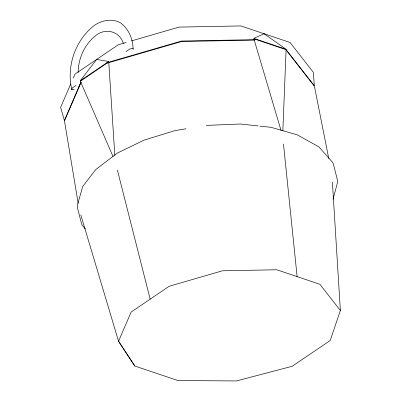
<?xml version="1.0" encoding="UTF-8"?>
<svg xmlns="http://www.w3.org/2000/svg" width="401" height="401" viewBox="0 0 401 401"><rect width="100%" height="100%" fill="white"/><g stroke="black" fill="none" stroke-linecap="round" stroke-linejoin="round"><path stroke-width="0.6" d="M282.85 130.921L286.083 49.679L253.878 38.827L281.056 130.525M78.13 72.566C78.245 58.215 84.862 43.744 96.4 35.022C106.235 27.789 119.724 31.463 123.373 43.398M133.082 49.634C133.152 39.458 128.851 28.882 120.395 22.797C112.069 18.175 102.285 20.235 94.611 25.178C75.388 39.829 66.115 66.426 71.869 89.869L74.23 89.378M71.869 89.869L72.17 88.04L76.02 85.473M79.568 84.741L79.263 86.571L78.3 87.212M333.03 199.197L337.547 182.42L337.587 180.691L333.411 164.164L332.765 162.545L318.86 146.851L297.196 134.826L271.021 127.312L260.013 126.13M310.163 81.769L310.564 80.591M332.389 181.999L340.364 310.494L330.203 340.509L292.154 366.293L236.41 380.95L177.909 380.544L134.766 366.008L118.541 341.241L80.817 214.926M70.787 83.854L60.636 107.363L64.391 120.42L81.052 81.829M73.258 78.12L74.992 74.11L118.34 44.727L126.16 42.461M81.137 82.3L64.476 120.891L78.185 203.382M125.929 51.649L129.764 49.007L133.302 48.23M131.568 40.887L179.067 27.098L240.901 25.935L290.053 42.491L313.356 72.335L314.339 85.779L285.702 49.107M106.902 62.701L181.523 41.037L254.389 39.669M106.987 63.173L181.608 41.503L254.475 40.135M185.979 128.781L174.635 130.691L143.874 140.205L117.388 153.052L95.829 169.463L82.726 186.415L77.348 205.342L77.308 207.076L81.488 223.598L82.135 225.217L85.418 228.946M206.149 125.403L240.45 124.019L258.179 125.929M255.637 39.644L257.507 39.609M285.788 49.579L314.424 86.25L328.765 158.575M340.364 310.494L319.908 284.304L276.765 269.768L222.49 270.785L169.192 286.264L131.142 312.053L118.541 341.241L134.811 366.023M66.115 115.724L66.797 116.771M112.992 156.425L80.35 81.223L108.751 61.975L114.831 155.367M117.388 170.079L150.164 299.156M283.487 144.014L297.116 276.625M96.666 59.418L80.265 80.756L108.666 61.508L96.666 59.418M264.084 33.744L253.793 38.356L285.998 49.208L264.084 33.744"/></g></svg>
